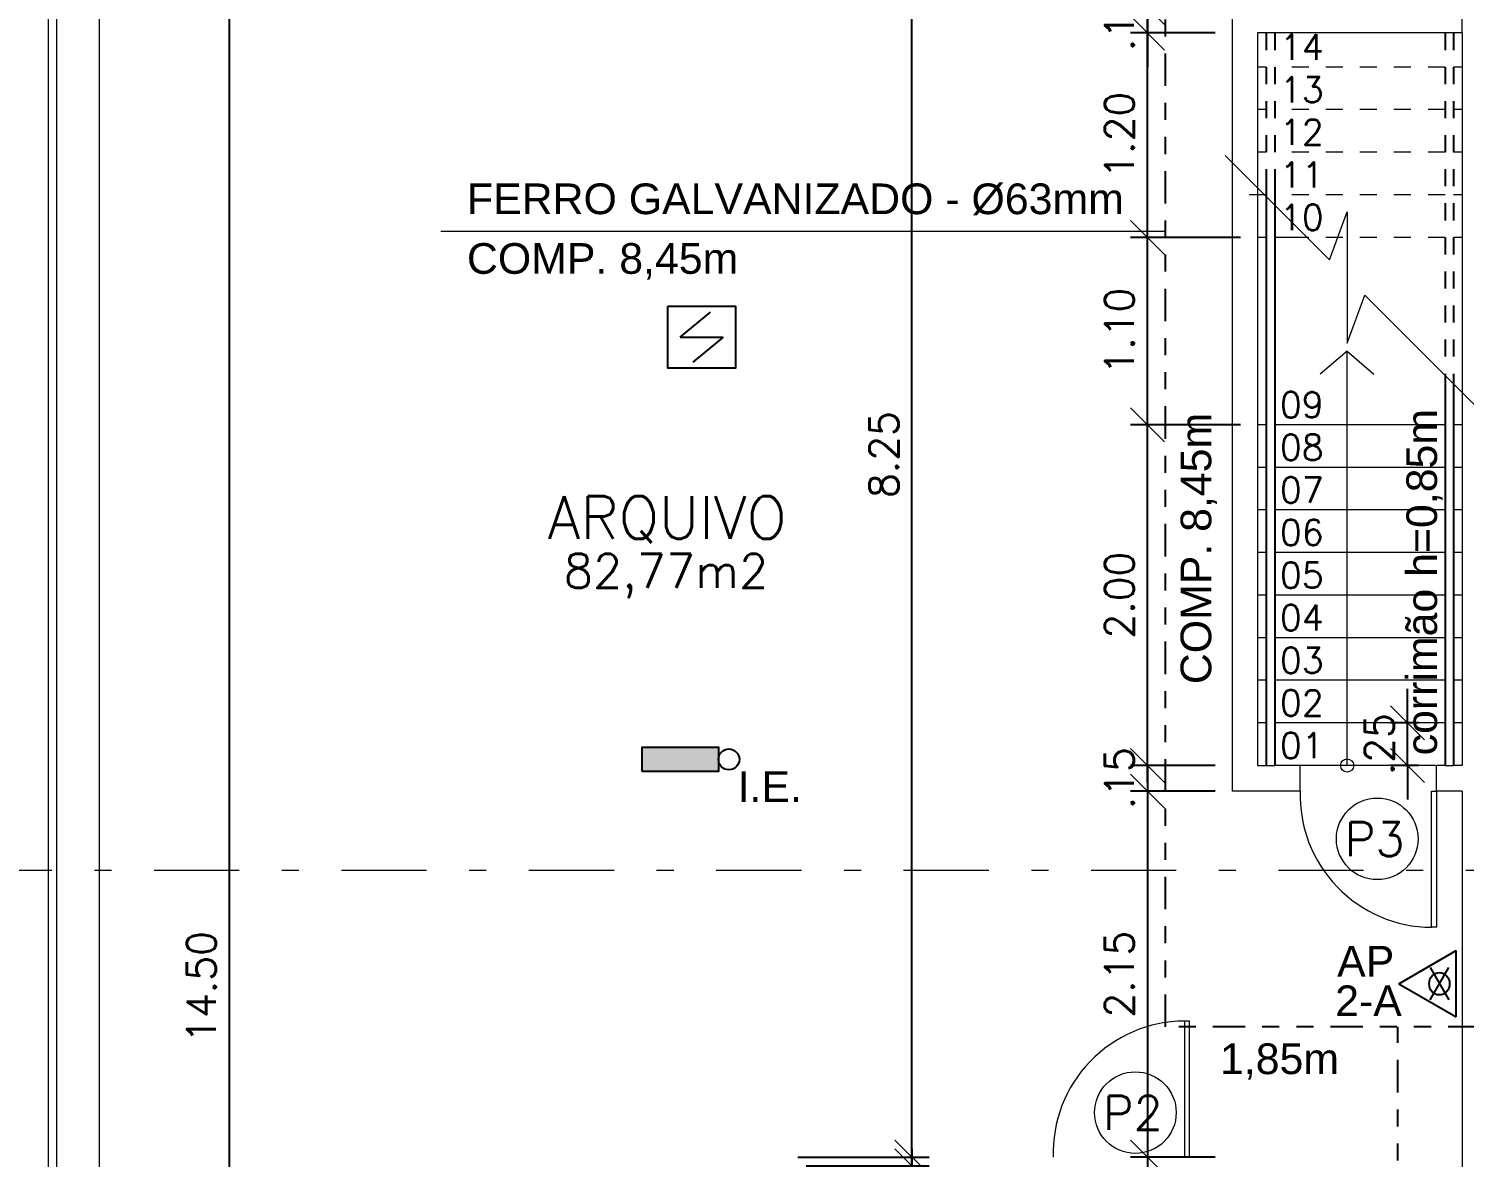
# Model space of a CAD drawing. Header units: millimetres. Extents: x 521 to 1055, y 261 to 520.
# Drawn here: x 549.86 to 558.29, y 496.22 to 502.84 of the extents above; entities that cross this region are included whole.
import ezdxf
from ezdxf.enums import TextEntityAlignment as Align

# ---------------------------------------------------------------- set-up
doc = ezdxf.new("R2010")
doc.units = ezdxf.units.MM
for name, pattern in [('CONTINU', [0]), ('DASHDOT', [1, 0.5, -0.25, 0, -0.25]), ('DASHDOTX2', [2, 1, -0.5, 0, -0.5]), ('DIVIDE2', [15.875, 6.35, -3.175, 0, -3.175, 0, -3.175])]:
    doc.linetypes.add(name, pattern=pattern)
doc.layers.add('0.1', color=8, linetype='Continuous', lineweight=13)
doc.layers.add('ppci', color=8, linetype='Continuous')
doc.styles.add('80X50', font='romans.shx')
doc.styles.add('ROMANS', font='romans')
doc.styles.get("Standard").update_dxf_attribs({"font": 'romans.shx'})
doc.styles.add('STYLE1', font='sanss___.ttf')
doc.dimstyles.new('Fares Eng - 50', dxfattribs={"dimscale": 2, "dimtxt": 0.085, "dimasz": 0.1, "dimexe": 0.05, "dimexo": 0.05, "dimgap": 0.04, "dimtad": 1, "dimzin": 4, "dimdsep": 46, "dimtxsty": 'ROMANS', "dimblk1": 'OBLIQUE', "dimblk2": 'OBLIQUE', "dimsah": 1, "dimcen": 0.05, "dimdle": 0.05, "dimclrd": 8, "dimclre": 8, "dimclrt": 8, "dimaunit": 1, "dimadec": 0, "dimazin": 0, "dimtfac": 1, "dimtix": 1, "dimtmove": 2, "dimatfit": 0, "dimldrblk": 'OPEN90', "dimfxl": 1, "dimtolj": 1, "dimtzin": 0, "dimarcsym": 0})

# ---------------------------------------------------------------- blocks, each defined once
blk = doc.blocks.new('ÁREA')
for p in [(0.00005, 0.003762), (0, 0)]:
    blk.add_attdef('COMPARTIMENTO', text='', height=0.0025).set_placement(p, align=Align.CENTER)
at = {"color": 1}
for p in [(-0.00005, -0.003762), (-0.000099, -0.007523)]:
    blk.add_attdef('ÁREA', text='', height=0.002, dxfattribs=at).set_placement(p, align=Align.CENTER)
blk = doc.blocks.new('_OBLIQUE')
at = {"color": 0, "linetype": 'ByBlock'}
blk.add_line((-0.5, -0.5), (0.5, 0.5), dxfattribs=at)
blk = doc.blocks.new('*D2546')
at = {"layer": '0.1', "color": 8, "linetype": 'CONTINU', "lineweight": -2, "transparency": 16777216}
for p, q in [((557.9523, 498.7669), (557.9523, 498.9669)), ((558.0181, 498.7669), (557.8523, 498.7669)), ((557.9523, 498.5169), (557.9523, 498.7669)), ((558.0181, 498.5169), (557.8523, 498.5169)), ((557.9523, 498.5169), (557.9523, 498.3169))]:
    blk.add_line(p, q, dxfattribs=at)
at = {"layer": 'DEFPOINTS', "color": 0, "linetype": 'CONTINU', "lineweight": -2, "transparency": 16777216}
for p in [(557.9523, 498.7669), (558.1181, 498.7669), (558.1181, 498.5169)]:
    blk.add_point(p, dxfattribs=at)
at = {"layer": '0.1', "color": 8, "linetype": 'CONTINU', "lineweight": -2, "transparency": 16777216, "xscale": 0.2, "yscale": 0.2, "zscale": 0.2}
for p, rotation in [((557.9523, 498.7669), 270), ((557.9523, 498.5169), 90)]:
    blk.add_blockref('_OBLIQUE', p, dxfattribs=dict(at, rotation=rotation))
at = {"layer": '0.1', "color": 8, "linetype": 'CONTINU', "transparency": 16777216, "insert": (557.7873, 498.6419), "char_height": 0.17, "attachment_point": 5, "rotation": 90, "style": 'ROMANS'}
blk.add_mtext('\\A1;.25', dxfattribs=at)
blk = doc.blocks.new('_Open90')
at = {"color": 0, "linetype": 'ByBlock', "lineweight": -2}
for p, q in [((-0.5, 0.5), (0, 0)), ((0, 0), (-1, 0)), ((0, 0), (-0.5, -0.5))]:
    blk.add_line(p, q, dxfattribs=at)
blk = doc.blocks.new('*D2769')
at = {"layer": '0.1', "color": 8, "linetype": 'CONTINU', "lineweight": -2, "transparency": 16777216}
for p, q in [((556.427, 498.4169), (556.427, 500.6169)), ((556.9733, 500.5169), (556.327, 500.5169)), ((556.8233, 498.5169), (556.327, 498.5169))]:
    blk.add_line(p, q, dxfattribs=at)
at = {"layer": 'DEFPOINTS', "color": 0, "linetype": 'CONTINU', "lineweight": -2, "transparency": 16777216}
for p in [(556.427, 500.5169), (557.0733, 500.5169), (556.9233, 498.5169)]:
    blk.add_point(p, dxfattribs=at)
at = {"layer": '0.1', "color": 8, "linetype": 'CONTINU', "lineweight": -2, "transparency": 16777216, "xscale": 0.2, "yscale": 0.2, "zscale": 0.2}
for p, rotation in [((556.427, 500.5169), 90), ((556.427, 498.5169), 270)]:
    blk.add_blockref('_OBLIQUE', p, dxfattribs=dict(at, rotation=rotation))
at = {"layer": '0.1', "color": 8, "linetype": 'CONTINU', "transparency": 16777216, "insert": (556.262, 499.5169), "char_height": 0.17, "attachment_point": 5, "rotation": 90, "style": 'ROMANS'}
blk.add_mtext('\\A1;2.00', dxfattribs=at)
blk = doc.blocks.new('*D2770')
at = {"layer": '0.1', "color": 8, "linetype": 'CONTINU', "lineweight": -2, "transparency": 16777216}
for p, q in [((556.427, 500.4169), (556.427, 501.7169)), ((556.9733, 501.6169), (556.327, 501.6169)), ((556.8233, 500.5169), (556.327, 500.5169))]:
    blk.add_line(p, q, dxfattribs=at)
at = {"layer": 'DEFPOINTS', "color": 0, "linetype": 'CONTINU', "lineweight": -2, "transparency": 16777216}
for p in [(556.427, 501.6169), (557.0733, 501.6169), (556.9233, 500.5169)]:
    blk.add_point(p, dxfattribs=at)
at = {"layer": '0.1', "color": 8, "linetype": 'CONTINU', "lineweight": -2, "transparency": 16777216, "xscale": 0.2, "yscale": 0.2, "zscale": 0.2}
for p, rotation in [((556.427, 501.6169), 90), ((556.427, 500.5169), 270)]:
    blk.add_blockref('_OBLIQUE', p, dxfattribs=dict(at, rotation=rotation))
at = {"layer": '0.1', "color": 8, "linetype": 'CONTINU', "transparency": 16777216, "insert": (556.262, 501.0669), "char_height": 0.17, "attachment_point": 5, "rotation": 90, "style": 'ROMANS'}
blk.add_mtext('\\A1;1.10', dxfattribs=at)
blk = doc.blocks.new('*D2547')
at = {"layer": '0.1', "color": 8, "linetype": 'CONTINU', "lineweight": -2, "transparency": 16777216}
for p, q in [((556.427, 501.5169), (556.427, 502.9169)), ((556.8233, 502.8169), (556.327, 502.8169)), ((556.8233, 501.6169), (556.327, 501.6169))]:
    blk.add_line(p, q, dxfattribs=at)
at = {"layer": 'DEFPOINTS', "color": 0, "linetype": 'CONTINU', "lineweight": -2, "transparency": 16777216}
for p in [(556.427, 502.8169), (556.9233, 502.8169), (556.9233, 501.6169)]:
    blk.add_point(p, dxfattribs=at)
at = {"layer": '0.1', "color": 8, "linetype": 'CONTINU', "lineweight": -2, "transparency": 16777216, "xscale": 0.2, "yscale": 0.2, "zscale": 0.2}
for p, rotation in [((556.427, 502.8169), 90), ((556.427, 501.6169), 270)]:
    blk.add_blockref('_OBLIQUE', p, dxfattribs=dict(at, rotation=rotation))
at = {"layer": '0.1', "color": 8, "linetype": 'CONTINU', "transparency": 16777216, "insert": (556.262, 502.2169), "char_height": 0.17, "attachment_point": 5, "rotation": 90, "style": 'ROMANS'}
blk.add_mtext('\\A1;1.20', dxfattribs=at)
blk = doc.blocks.new('*D2771')
at = {"layer": '0.1', "color": 8, "linetype": 'CONTINU', "lineweight": -2, "transparency": 16777216}
for p, q in [((556.427, 502.9669), (556.427, 503.1669)), ((556.8233, 502.9669), (556.327, 502.9669)), ((556.427, 502.9669), (556.427, 502.8169)), ((556.8233, 502.8169), (556.327, 502.8169)), ((556.427, 502.8169), (556.427, 502.6169))]:
    blk.add_line(p, q, dxfattribs=at)
at = {"layer": 'DEFPOINTS', "color": 0, "linetype": 'CONTINU', "lineweight": -2, "transparency": 16777216}
for p in [(556.9233, 502.9669), (556.427, 502.8169), (556.9233, 502.8169)]:
    blk.add_point(p, dxfattribs=at)
at = {"layer": '0.1', "color": 8, "linetype": 'CONTINU', "lineweight": -2, "transparency": 16777216, "xscale": 0.2, "yscale": 0.2, "zscale": 0.2}
for p, rotation in [((556.427, 502.9669), 270), ((556.427, 502.8169), 90)]:
    blk.add_blockref('_OBLIQUE', p, dxfattribs=dict(at, rotation=rotation))
at = {"layer": '0.1', "color": 8, "linetype": 'CONTINU', "transparency": 16777216, "insert": (556.262, 502.8919), "char_height": 0.17, "attachment_point": 5, "rotation": 90, "style": 'ROMANS'}
blk.add_mtext('\\A1;.15', dxfattribs=at)
blk = doc.blocks.new('*D2853')
at = {"layer": '0.1', "color": 8, "linetype": 'CONTINU', "lineweight": -2, "transparency": 16777216}
for p, q in [((551.0383, 489.8669), (551.0383, 504.5669)), ((550.3733, 504.4669), (551.1383, 504.4669)), ((550.3733, 489.9669), (551.1383, 489.9669))]:
    blk.add_line(p, q, dxfattribs=at)
at = {"layer": 'DEFPOINTS', "color": 0, "linetype": 'CONTINU', "lineweight": -2, "transparency": 16777216}
for p in [(550.2733, 504.4669), (551.0383, 504.4669), (550.2733, 489.9669)]:
    blk.add_point(p, dxfattribs=at)
at = {"layer": '0.1', "color": 8, "linetype": 'CONTINU', "lineweight": -2, "transparency": 16777216, "xscale": 0.2, "yscale": 0.2, "zscale": 0.2}
for p, rotation in [((551.0383, 504.4669), 90), ((551.0383, 489.9669), 270)]:
    blk.add_blockref('_OBLIQUE', p, dxfattribs=dict(at, rotation=rotation))
at = {"layer": '0.1', "color": 8, "linetype": 'CONTINU', "transparency": 16777216, "insert": (550.8733, 497.2169), "char_height": 0.17, "attachment_point": 5, "rotation": 90, "style": 'ROMANS'}
blk.add_mtext('\\A1;14.50', dxfattribs=at)
blk = doc.blocks.new('*D2854')
at = {"layer": '0.1', "color": 8, "linetype": 'CONTINU', "lineweight": -2, "transparency": 16777216}
for p, q in [((555.0441, 496.2669), (555.0441, 489.8669)), ((554.4233, 496.1669), (555.1441, 496.1669)), ((554.4233, 489.9669), (555.1441, 489.9669))]:
    blk.add_line(p, q, dxfattribs=at)
at = {"layer": 'DEFPOINTS', "color": 0, "linetype": 'CONTINU', "lineweight": -2, "transparency": 16777216}
for p in [(554.3233, 496.1669), (554.3233, 489.9669), (555.0441, 489.9669)]:
    blk.add_point(p, dxfattribs=at)
at = {"layer": '0.1', "color": 8, "linetype": 'CONTINU', "lineweight": -2, "transparency": 16777216, "xscale": 0.2, "yscale": 0.2, "zscale": 0.2}
for p, rotation in [((555.0441, 496.1669), 90), ((555.0441, 489.9669), 270)]:
    blk.add_blockref('_OBLIQUE', p, dxfattribs=dict(at, rotation=rotation))
at = {"layer": '0.1', "color": 8, "linetype": 'CONTINU', "transparency": 16777216, "insert": (554.8791, 493.0669), "char_height": 0.17, "attachment_point": 5, "rotation": 90, "style": 'ROMANS'}
blk.add_mtext('\\A1;6.20', dxfattribs=at)
blk = doc.blocks.new('*D2855')
at = {"layer": '0.1', "color": 8, "linetype": 'CONTINU', "lineweight": -2, "transparency": 16777216}
for p, q in [((555.0441, 496.1169), (555.0441, 504.5669)), ((554.3733, 504.4669), (555.1441, 504.4669)), ((554.3733, 496.2169), (555.1441, 496.2169))]:
    blk.add_line(p, q, dxfattribs=at)
at = {"layer": 'DEFPOINTS', "color": 0, "linetype": 'CONTINU', "lineweight": -2, "transparency": 16777216}
for p in [(554.2733, 504.4669), (555.0441, 504.4669), (554.2733, 496.2169)]:
    blk.add_point(p, dxfattribs=at)
at = {"layer": '0.1', "color": 8, "linetype": 'CONTINU', "lineweight": -2, "transparency": 16777216, "xscale": 0.2, "yscale": 0.2, "zscale": 0.2}
for p, rotation in [((555.0441, 504.4669), 90), ((555.0441, 496.2169), 270)]:
    blk.add_blockref('_OBLIQUE', p, dxfattribs=dict(at, rotation=rotation))
at = {"layer": '0.1', "color": 8, "linetype": 'CONTINU', "transparency": 16777216, "insert": (554.8791, 500.3419), "char_height": 0.17, "attachment_point": 5, "rotation": 90, "style": 'ROMANS'}
blk.add_mtext('\\A1;8.25', dxfattribs=at)
blk = doc.blocks.new('*D3022')
at = {"layer": '0.1', "color": 8, "linetype": 'CONTINU', "lineweight": -2, "transparency": 16777216}
for p, q in [((556.427, 498.5169), (556.427, 498.7169)), ((556.8233, 498.5169), (556.327, 498.5169)), ((556.427, 498.5169), (556.427, 498.3669)), ((556.8233, 498.3669), (556.327, 498.3669)), ((556.427, 498.3669), (556.427, 498.1669))]:
    blk.add_line(p, q, dxfattribs=at)
at = {"layer": 'DEFPOINTS', "color": 0, "linetype": 'CONTINU', "lineweight": -2, "transparency": 16777216}
for p in [(556.9233, 498.5169), (556.427, 498.3669), (556.9233, 498.3669)]:
    blk.add_point(p, dxfattribs=at)
at = {"layer": '0.1', "color": 8, "linetype": 'CONTINU', "lineweight": -2, "transparency": 16777216, "xscale": 0.2, "yscale": 0.2, "zscale": 0.2}
for p, rotation in [((556.427, 498.5169), 270), ((556.427, 498.3669), 90)]:
    blk.add_blockref('_OBLIQUE', p, dxfattribs=dict(at, rotation=rotation))
at = {"layer": '0.1', "color": 8, "linetype": 'CONTINU', "transparency": 16777216, "insert": (556.262, 498.4419), "char_height": 0.17, "attachment_point": 5, "rotation": 90, "style": 'ROMANS'}
blk.add_mtext('\\A1;.15', dxfattribs=at)
blk = doc.blocks.new('*D3023')
at = {"layer": '0.1', "color": 8, "linetype": 'CONTINU', "lineweight": -2, "transparency": 16777216}
for p, q in [((556.427, 498.4669), (556.427, 496.1169)), ((556.8233, 498.3669), (556.327, 498.3669)), ((556.8233, 496.2169), (556.327, 496.2169))]:
    blk.add_line(p, q, dxfattribs=at)
at = {"layer": 'DEFPOINTS', "color": 0, "linetype": 'CONTINU', "lineweight": -2, "transparency": 16777216}
for p in [(556.9233, 498.3669), (556.427, 496.2169), (556.9233, 496.2169)]:
    blk.add_point(p, dxfattribs=at)
at = {"layer": '0.1', "color": 8, "linetype": 'CONTINU', "lineweight": -2, "transparency": 16777216, "xscale": 0.2, "yscale": 0.2, "zscale": 0.2}
for p, rotation in [((556.427, 498.3669), 90), ((556.427, 496.2169), 270)]:
    blk.add_blockref('_OBLIQUE', p, dxfattribs=dict(at, rotation=rotation))
at = {"layer": '0.1', "color": 8, "linetype": 'CONTINU', "transparency": 16777216, "insert": (556.262, 497.2919), "char_height": 0.17, "attachment_point": 5, "rotation": 90, "style": 'ROMANS'}
blk.add_mtext('\\A1;2.15', dxfattribs=at)

msp = doc.modelspace()

# ---------------------------------------------------------------- hatches: boundary and pattern name
at = {"layer": 'ppci'}
msp.add_hatch(color=10, dxfattribs=at).paths.add_polyline_path([(553.90846, 498.48135), (553.90846, 498.62385), (553.45993, 498.62385), (553.45993, 498.48135)])

# ---------------------------------------------------------------- linework, layer by layer
at = {"layer": '0.1', "color": 7}
for p, q in [((549.97327, 504.71692), (549.97327, 489.71692)), ((550.02327, 504.71692), (550.02327, 489.71692)), ((550.27327, 504.71692), (550.27327, 489.71692)), ((556.92327, 503.70752), (556.92327, 498.36692)), ((557.17327, 502.81692), (557.07327, 502.81692)), ((557.07327, 502.81692), (557.07327, 498.51692)), ((558.27327, 502.81692), (557.17327, 502.81692)), ((558.27327, 502.81692), (558.27327, 498.51692)), ((557.07327, 498.51692), (557.12327, 498.51692)), ((557.12327, 498.51692), (557.17327, 498.51692)), ((557.32327, 498.51692), (557.17327, 498.51692)), ((557.32327, 498.36692), (557.32327, 498.51692)), ((558.17327, 498.51692), (558.12327, 498.51692)), ((558.12327, 498.36692), (558.12327, 498.51692)), ((558.17327, 498.51692), (558.22327, 498.51692)), ((558.27327, 498.51692), (558.22327, 498.51692)), ((557.32327, 498.36692), (556.92327, 498.36692)), ((558.27327, 498.36692), (558.12327, 498.36692)), ((558.27327, 498.36692), (558.27327, 489.71692))]:
    msp.add_line(p, q, dxfattribs=at)
at = {"layer": '0.1', "color": 8}
for p, q in [((558.27327, 502.81692), (558.27327, 502.96692)), ((557.07327, 502.81692), (557.07327, 502.0564)), ((557.11275, 501.86692), (557.02327, 501.86692)), ((557.12327, 501.86692), (557.07327, 501.86692)), ((557.12327, 501.61692), (557.07327, 501.61692)), ((557.36275, 501.61692), (557.17327, 501.61692)), ((557.59827, 500.94954), (557.44086, 500.81479)), ((557.59827, 498.51692), (557.59827, 500.94954)), ((557.59827, 500.94954), (557.75568, 500.81479)), ((557.12327, 500.51692), (557.07327, 500.51692)), ((558.17327, 500.51692), (557.17327, 500.51692)), ((558.27327, 500.51692), (558.22327, 500.51692)), ((557.12327, 500.26692), (557.07327, 500.26692)), ((558.17327, 500.26692), (557.17327, 500.26692)), ((558.27327, 500.26692), (558.22327, 500.26692)), ((557.12327, 500.01692), (557.07327, 500.01692)), ((558.17327, 500.01692), (557.17327, 500.01692)), ((558.27327, 500.01692), (558.22327, 500.01692)), ((557.12327, 499.76692), (557.07327, 499.76692)), ((558.17327, 499.76692), (557.17327, 499.76692)), ((558.27327, 499.76692), (558.22327, 499.76692)), ((557.12327, 499.51692), (557.07327, 499.51692)), ((558.17327, 499.51692), (557.17327, 499.51692)), ((558.27327, 499.51692), (558.22327, 499.51692)), ((557.12327, 499.26692), (557.07327, 499.26692)), ((558.17327, 499.26692), (557.17327, 499.26692)), ((558.27327, 499.26692), (558.22327, 499.26692)), ((557.12327, 499.01692), (557.07327, 499.01692)), ((558.17327, 499.01692), (557.17327, 499.01692)), ((558.27327, 499.01692), (558.22327, 499.01692)), ((557.12327, 498.76692), (557.07327, 498.76692)), ((558.17327, 498.76692), (557.17327, 498.76692)), ((558.27327, 498.76692), (558.22327, 498.76692)), ((558.11811, 498.51692), (557.32327, 498.51692))]:
    msp.add_line(p, q, dxfattribs=at)
at = {"layer": '0.1', "color": 8, "linetype": 'DASHDOT', "ltscale": 0.2}
for p, q in [((557.12327, 502.61692), (557.07327, 502.61692)), ((558.17327, 502.61692), (557.17327, 502.61692)), ((558.27327, 502.61692), (558.22327, 502.61692)), ((557.12327, 502.36692), (557.07327, 502.36692)), ((558.17327, 502.36692), (557.17327, 502.36692)), ((558.27327, 502.36692), (558.22327, 502.36692)), ((557.12327, 502.11692), (557.07327, 502.11692)), ((558.17327, 502.11692), (557.17327, 502.11692)), ((558.27327, 502.11692), (558.22327, 502.11692)), ((558.17327, 501.86692), (557.17327, 501.86692)), ((558.27327, 501.86692), (558.22327, 501.86692)), ((558.17327, 501.61692), (557.36275, 501.61692)), ((558.27327, 501.61692), (558.22327, 501.61692))]:
    msp.add_line(p, q, dxfattribs=at)
at = {"layer": '0.1', "color": 8, "linetype": 'CONTINU'}
msp.add_line((552.27939, 501.65279), (556.53153, 501.65279), dxfattribs=at)
at = {"layer": '0.1', "color": 8, "linetype": 'DASHDOTX2', "ltscale": 0.5}
msp.add_line((531.89531, 497.90205), (620.59696, 497.90205), dxfattribs=at)
at = {"layer": '0.1', "color": 8}
msp.add_lwpolyline([(556.88232, 502.09735), (557.49494, 501.48473), (557.59827, 501.76745), (557.59827, 501.3814), (557.59827, 500.99536), (557.7016, 501.27807), (558.39827, 500.5814)], dxfattribs=at)
for points in [[(558.09327, 497.56692), (558.09327, 498.36692), (558.12327, 498.36692), (558.12327, 497.56692)], [(556.64327, 497.01692), (556.64327, 496.21692), (556.67327, 496.21692), (556.67327, 497.01692)]]:
    msp.add_lwpolyline(points, close=True, dxfattribs=at)
for centre, radius in [((557.59827, 498.51692), 0.03865), ((557.77543, 498.08632), 0.23964), ((556.3555, 496.47909), 0.23964)]:
    msp.add_circle(centre, radius, dxfattribs=at)
for centre, start, end in [((558.09774, 498.34178), 178.140818, 269.669801), ((556.64774, 496.24206), 90.330199, 181.859182)]:
    msp.add_arc(centre, 0.77487, start, end, dxfattribs=at)
at = {"layer": 'ppci', "color": 12, "linetype": 'DIVIDE2', "ltscale": 0.03}
for p, q in [((556.53153, 496.98242), (556.53153, 505.43242)), ((558.38153, 496.98242), (556.53153, 496.98242)), ((557.89661, 489.69255), (557.89661, 496.98242))]:
    msp.add_line(p, q, dxfattribs=at)
at = {"layer": 'ppci', "color": 8, "linetype": 'DASHDOT', "ltscale": 0.2}
for p, q in [((557.12327, 502.81692), (557.12327, 502.0064)), ((557.17327, 502.81692), (557.17327, 501.9564)), ((558.17327, 502.81692), (558.17327, 500.8064)), ((558.22327, 502.81692), (558.22327, 500.7564))]:
    msp.add_line(p, q, dxfattribs=at)
at = {"layer": 'ppci', "color": 10}
for p, q in [((557.12327, 502.0064), (557.12327, 498.51692)), ((557.17327, 501.9564), (557.17327, 498.51692)), ((558.17327, 500.8064), (558.17327, 498.51692)), ((558.22327, 500.7564), (558.22327, 498.51692)), ((558.08535, 497.33049), (558.19474, 497.14101)), ((558.08547, 497.14129), (558.19467, 497.33043))]:
    msp.add_line(p, q, dxfattribs=at)
at = {"layer": 'ppci', "color": 10, "linetype": 'Continuous'}
for p, q in [((553.68303, 501.03174), (553.86166, 501.17805)), ((553.68303, 501.03174), (553.93634, 501.03174)), ((553.93634, 501.03174), (553.75771, 500.88542)), ((557.90122, 497.23578), (558.23897, 497.43078)), ((558.23897, 497.04078), (558.23897, 497.43078)), ((557.90122, 497.23578), (558.23897, 497.04078))]:
    msp.add_line(p, q, dxfattribs=at)
msp.add_lwpolyline([(553.61179, 501.21394), (554.00758, 501.21394), (554.00758, 500.84953), (553.61179, 500.84953)], close=True, dxfattribs=at)
at = {"layer": 'ppci', "color": 10}
msp.add_lwpolyline([(553.45993, 498.48135), (553.45993, 498.62385), (553.90846, 498.62385), (553.90846, 498.48135)], close=True, dxfattribs=at)
msp.add_circle((553.96964, 498.5526), 0.06117, dxfattribs=at)
msp.add_ellipse((558.14003, 497.23578), major_axis=(0, 0.06606), ratio=0.9070953, dxfattribs=at)

# ---------------------------------------------------------------- block references
at = {"layer": '0.1', "color": 8}
ref = msp.add_blockref('ÁREA', (553.60712, 499.84714), dxfattribs=dict(at, xscale=133.3333333333333, yscale=133.3333333333333, zscale=133.3333333333333))
ref.add_attrib('COMPARTIMENTO', 'ARQUIVO', dxfattribs={"layer": '0', "color": 3, "height": 0.25}).set_placement((553.60712, 499.84714), align=Align.CENTER)
ref.add_attrib('ÁREA', '82,77m2', dxfattribs={"layer": '0', "color": 1, "height": 0.2}).set_placement((553.60049, 499.55919), align=Align.CENTER)

# ---------------------------------------------------------------- texts
at = {"layer": '0.1', "color": 8, "style": '80X50'}
for s, p in [('14', (557.20366, 502.65934)), ('13', (557.20366, 502.40934)), ('12', (557.20366, 502.15934)), ('11', (557.20366, 501.90934)), ('10', (557.20366, 501.65934)), ('09', (557.20366, 500.55934)), ('08', (557.20366, 500.30934)), ('07', (557.20366, 500.05934)), ('06', (557.20366, 499.80934)), ('05', (557.20366, 499.55934)), ('04', (557.20366, 499.30934)), ('03', (557.20366, 499.05934)), ('02', (557.20366, 498.80934)), ('01', (557.20366, 498.55934))]:
    msp.add_text(s, height=0.15, dxfattribs=at).set_placement(p)
at = {"layer": '0.1', "color": 8}
for s, p in [('P3', (557.58482, 497.98481)), ('P2', (556.16489, 496.37758))]:
    msp.add_text(s, height=0.2, dxfattribs=at).set_placement(p)
at = {"layer": 'ppci', "color": 10, "style": 'STYLE1'}
for s, p in [('FERRO GALVANIZADO - Ø63mm', (552.43188, 501.75334)), ('COMP. 8,45m', (552.43188, 501.4032)), ('I.E.', (554.02053, 498.30311)), ('AP', (557.53985, 497.27767)), ('2-A', (557.52822, 497.04544)), ('1,85m', (556.85221, 496.70525))]:
    msp.add_text(s, height=0.18, dxfattribs=at).set_placement(p)
for s, p in [('COMP. 8,45m', (556.80112, 498.99422)), ('corrimão h=0,85m', (558.12632, 498.57637))]:
    msp.add_text(s, height=0.18, rotation=90, dxfattribs=at).set_placement(p)

# ---------------------------------------------------------------- dimensions: what is measured, and where the dimension line sits
at = {"layer": '0.1', "color": 8, "linetype": 'CONTINU'}
for base, p1, p2, picture, middle in [((551.03831, 504.46692), (550.27327, 489.96692), (550.27327, 504.46692), '*D2853', (550.87331, 497.21692)), ((555.04409, 504.46692), (554.27327, 496.21692), (554.27327, 504.46692), '*D2855', (554.87909, 500.34192)), ((556.42701, 502.81692), (556.92327, 502.96692), (556.92327, 502.81692), '*D2771', (556.26201, 502.89192)), ((556.42701, 502.81692), (556.92327, 501.61692), (556.92327, 502.81692), '*D2547', (556.26201, 502.21692)), ((556.42701, 501.61692), (556.92327, 500.51692), (557.07327, 501.61692), '*D2770', (556.26201, 501.06692)), ((556.42701, 500.51692), (556.92327, 498.51692), (557.07327, 500.51692), '*D2769', (556.26201, 499.51692)), ((557.95232, 498.76692), (558.11811, 498.51692), (558.11811, 498.76692), '*D2546', (557.78732, 498.64192)), ((556.42701, 498.36692), (556.92327, 498.51692), (556.92327, 498.36692), '*D3022', (556.26201, 498.44192)), ((556.42701, 496.21692), (556.92327, 498.36692), (556.92327, 496.21692), '*D3023', (556.26201, 497.29192)), ((555.04409, 489.96692), (554.32327, 496.16692), (554.32327, 489.96692), '*D2854', (554.87909, 493.06692))]:
    dim = msp.add_linear_dim(base=base, p1=p1, p2=p2, angle=90, dimstyle='Fares Eng - 50', dxfattribs=at)
    dim.commit()
    dim.dimension.update_dxf_attribs({"geometry": picture, "text_midpoint": middle})

doc.saveas('drawing.dxf')
